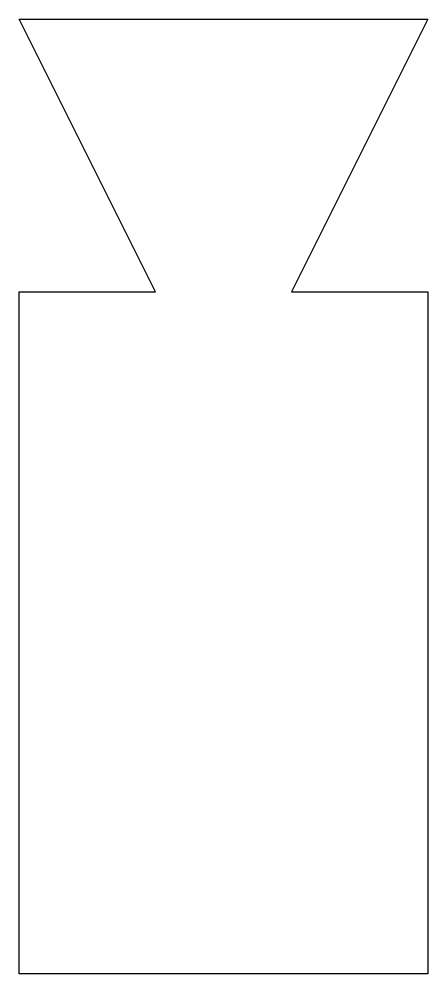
# Model space of a CAD drawing. Header units: millimetres. Extents: x 0 to 6, y 0 to 14.
import ezdxf

# ---------------------------------------------------------------- set-up
doc = ezdxf.new("R2010")
doc.units = ezdxf.units.MM

msp = doc.modelspace()

# ---------------------------------------------------------------- linework, layer by layer
msp.add_lwpolyline([(6, 10), (6, 0), (0, 0), (0, 10), (2, 10), (0, 14), (6, 14), (4, 10), (6, 10)])

doc.saveas('drawing.dxf')
